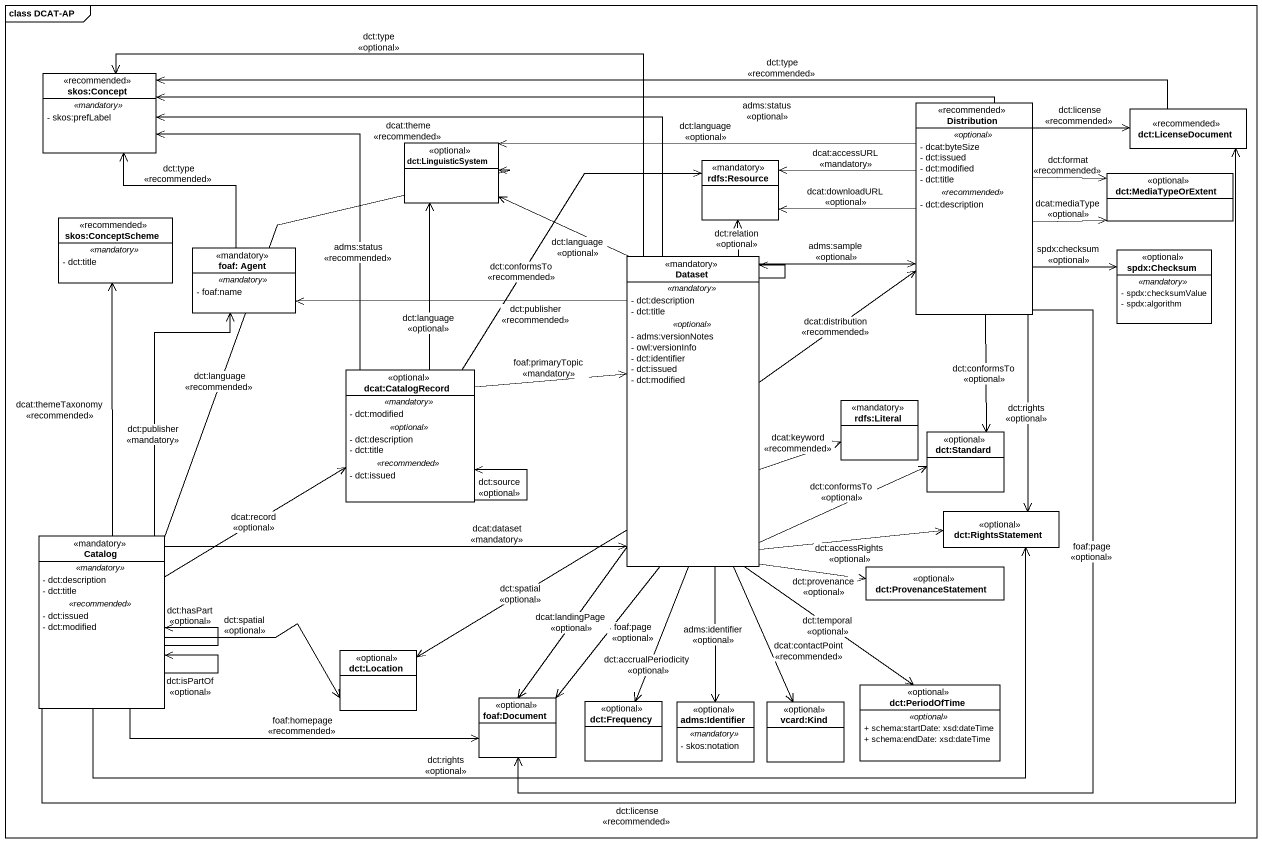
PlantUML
@startuml
mainframe class DCAT-AP
hide circle
hide empty members
skinparam classAttributeIconSize 0
class "skos:Concept" as skos_Concept <<recommended>> #FFFFFF {
  .. <<mandatory>> ..
  - skos:prefLabel
}
class Distribution <<recommended>> #FFFFFF {
  .. <<optional>> ..
  - dcat:byteSize
  - dct:issued
  - dct:modified
  - dct:title
  .. <<recommended>> ..
  - dct:description
}
class "dct:LicenseDocument" as dct_LicenseDocument <<recommended>> #FFFFFF
class "dct:LinguisticSystem" as dct_LinguisticSystem <<optional>> #FFFFFF
class "rdfs:Resource" as rdfs_Resource <<mandatory>> #FFFFFF
class "dct:MediaTypeOrExtent" as dct_MediaTypeOrExtent <<optional>> #FFFFFF
class "skos:ConceptScheme" as skos_ConceptScheme <<recommended>> #FFFFFF {
  .. <<mandatory>> ..
  - dct:title
}
class "foaf: Agent" as foaf_Agent <<mandatory>> #FFFFFF {
  .. <<mandatory>> ..
  - foaf:name
}
class Dataset <<mandatory>> #FFFFFF {
  .. <<mandatory>> ..
  - dct:description
  - dct:title
  .. <<optional>> ..
  - adms:versionNotes
  - owl:versionInfo
  - dct:identifier
  - dct:issued
  - dct:modified
}
class "spdx:Checksum" as spdx_Checksum <<optional>> #FFFFFF {
  .. <<mandatory>> ..
  - spdx:checksumValue
  - spdx:algorithm
}
class "dcat:CatalogRecord" as dcat_CatalogRecord <<optional>> #FFFFFF {
  .. <<mandatory>> ..
  - dct:modified
  .. <<optional>> ..
  - dct:description
  - dct:title
  .. <<recommended>> ..
  - dct:issued
}
class "rdfs:Literal" as rdfs_Literal <<mandatory>> #FFFFFF
class "dct:Standard" as dct_Standard <<optional>> #FFFFFF
class "dct:RightsStatement" as dct_RightsStatement <<optional>> #FFFFFF
class Catalog <<mandatory>> #FFFFFF {
  .. <<mandatory>> ..
  - dct:description
  - dct:title
  .. <<recommended>> ..
  - dct:issued
  - dct:modified
}
class "dct:ProvenanceStatement" as dct_ProvenanceStatement <<optional>> #FFFFFF
class "dct:Location" as dct_Location <<optional>> #FFFFFF
class "dct:PeriodOfTime" as dct_PeriodOfTime <<optional>> #FFFFFF {
  .. <<optional>> ..
  + schema:startDate: xsd:dateTime
  + schema:endDate: xsd:dateTime
}
class "foaf:Document" as foaf_Document <<optional>> #FFFFFF
class "dct:Frequency" as dct_Frequency <<optional>> #FFFFFF
class "adms:Identifier" as adms_Identifier <<optional>> #FFFFFF {
  .. <<mandatory>> ..
  - skos:notation
}
class "vcard:Kind" as vcard_Kind <<optional>> #FFFFFF
Distribution -left-> skos_Concept : adms:status\n<<optional>>
Distribution -right-> dct_LicenseDocument : dct:license\n<<recommended>>
Distribution -left-> dct_LinguisticSystem : dct:language\n<<optional>>
Distribution -left-> rdfs_Resource : dcat:accessURL\n<<mandatory>>
Distribution -left-> rdfs_Resource : dcat:downloadURL\n<<optional>>
Distribution -right-> dct_MediaTypeOrExtent : dcat:mediaType\n<<optional>>
Distribution -right-> dct_MediaTypeOrExtent : dct:format\n<<recommended>>
Distribution -right-> spdx_Checksum : spdx:checksum\n<<optional>>
Distribution --> dct_Standard : dct:conformsTo\n<<optional>>
Distribution --> dct_RightsStatement : dct:rights\n<<optional>>
Distribution --> foaf_Document : foaf:page\n<<optional>>
dct_LicenseDocument -left-> skos_Concept : dct:type\n<<recommended>>
foaf_Agent -up-> skos_Concept : dct:type\n<<recommended>>
Dataset -left-> skos_Concept : dct:type\n<<optional>>
Dataset -left-> skos_Concept : dcat:theme\n<<recommended>>
Dataset -up-> Distribution : adms:sample\n<<optional>>
Dataset -up-> Distribution : dcat:distribution\n<<recommended>>
Dataset -up-> dct_LinguisticSystem : dct:language\n<<optional>>
Dataset -up-> rdfs_Resource : dct:relation\n<<optional>>
Dataset -left-> foaf_Agent : dct:publisher\n<<recommended>>
Dataset --> Dataset
Dataset -right-> rdfs_Literal : dcat:keyword\n<<recommended>>
Dataset -right-> dct_Standard : dct:conformsTo\n<<optional>>
Dataset -right-> dct_RightsStatement : dct:accessRights\n<<optional>>
Dataset --> dct_ProvenanceStatement : dct:provenance\n<<optional>>
Dataset --> dct_Location : dct:spatial\n<<optional>>
Dataset --> dct_PeriodOfTime : dct:temporal\n<<optional>>
Dataset --> foaf_Document : dcat:landingPage\n<<optional>>
Dataset --> foaf_Document : foaf:page\n<<optional>>
Dataset --> dct_Frequency : dct:accrualPeriodicity\n<<optional>>
Dataset --> adms_Identifier : adms:identifier\n<<optional>>
Dataset --> vcard_Kind : dcat:contactPoint\n<<recommended>>
dcat_CatalogRecord -up-> skos_Concept : adms:status\n<<recommended>>
dcat_CatalogRecord -up-> dct_LinguisticSystem : dct:language\n<<optional>>
dcat_CatalogRecord -up-> rdfs_Resource : dct:conformsTo\n<<recommended>>
dcat_CatalogRecord -right-> Dataset : foaf:primaryTopic\n<<mandatory>>
dcat_CatalogRecord --> dcat_CatalogRecord : dct:source\n<<optional>>
Catalog -right-> dct_LicenseDocument : dct:license\n<<recommended>>
Catalog -up-> dct_LinguisticSystem : dct:language\n<<recommended>>
Catalog -up-> skos_ConceptScheme : dcat:themeTaxonomy\n<<recommended>>
Catalog -up-> foaf_Agent : dct:publisher\n<<mandatory>>
Catalog -right-> Dataset : dcat:dataset\n<<mandatory>>
Catalog -up-> dcat_CatalogRecord : dcat:record\n<<optional>>
Catalog -right-> dct_RightsStatement : dct:rights\n<<optional>>
Catalog --> Catalog : dct:hasPart\n<<optional>>
Catalog --> Catalog : dct:isPartOf\n<<optional>>
Catalog -right-> dct_Location : dct:spatial\n<<optional>>
Catalog -right-> foaf_Document : foaf:homepage\n<<recommended>>
@enduml
